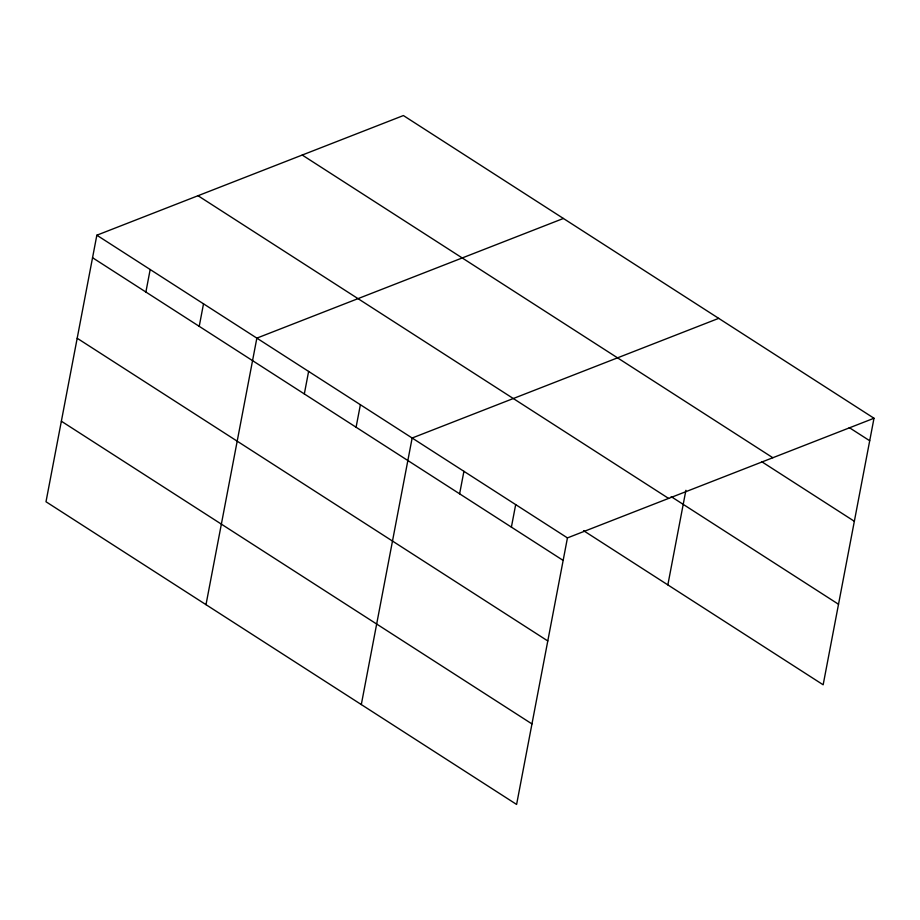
<?xml version="1.0" encoding="UTF-8"?>
<svg xmlns="http://www.w3.org/2000/svg" width="920" height="920" viewBox="0 0 920 920"><rect width="100%" height="100%" fill="white"/><g stroke="black" fill="none" stroke-linecap="round" stroke-linejoin="round"><path stroke-width="1.38" d="M874 418.243L403.397 115.552L96.841 235.209L46 501.756L516.603 804.448L567.444 537.901L874 418.243L823.158 684.79L583.579 530.691M145.889 292.031L150.178 269.514M199.226 326.335L203.515 303.818M205.999 604.67L256.852 338.123L563.396 218.465M304.324 393.933L308.614 371.427M356.086 427.236L360.387 404.719M361.307 704.559L412.148 438.012L718.704 318.354M459.62 493.822L463.921 471.316M511.393 527.125L515.683 504.608M667.851 584.901L685.894 490.303M849.24 427.593L869.71 440.749M302.231 155.043L772.834 457.734M761.645 461.656L854.346 521.284M671.174 496.627L838.511 604.256M198.007 195.718L668.61 498.421M96.841 235.209L567.444 537.901M92.552 257.726L563.155 560.418M77.188 338.261L547.791 640.952M61.364 421.222L531.967 723.925"/></g></svg>
